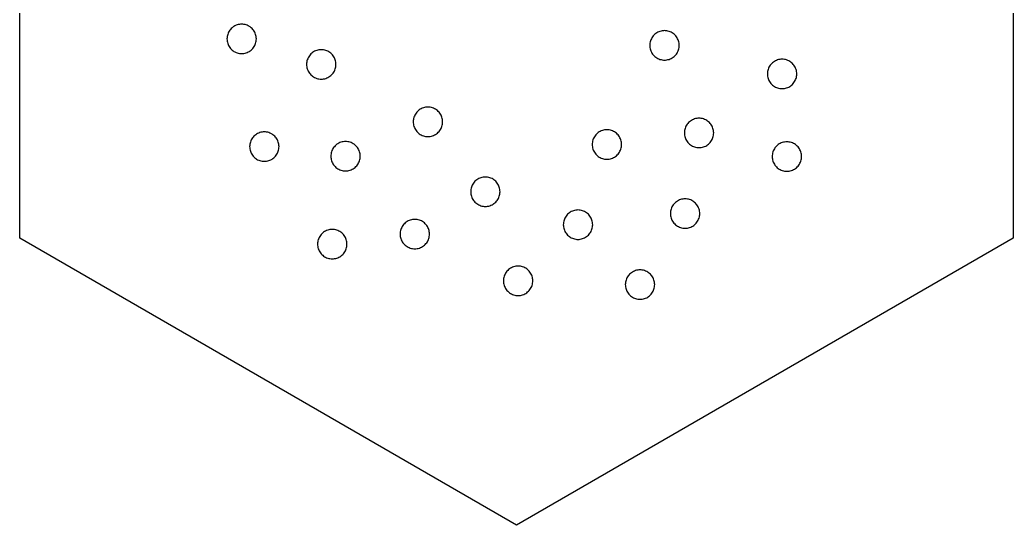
# Model space of a CAD drawing. Header units: millimetres. Extents: x 0 to 476, y 5 to 280.
# Drawn here: x 233.7 to 328.4, y 170.7 to 218.8 of the extents above; entities that cross this region are included whole.
import ezdxf

# ---------------------------------------------------------------- set-up
doc = ezdxf.new("R2010")
doc.units = ezdxf.units.MM
doc.layers.add('CUT', color=1, linetype='Continuous')

msp = doc.modelspace()

# ---------------------------------------------------------------- linework, layer by layer
at = {"layer": 'CUT'}
for points in [[(328.415, 198), (281.072, 170.667), (233.729, 198), (233.729, 252.667), (281.072, 280), (328.415, 252.667), (328.415, 198)], [(256.166, 216.439), (256.204, 216.542), (256.234, 216.648), (256.256, 216.756), (256.268, 216.865), (256.273, 216.975), (256.268, 217.085), (256.256, 217.194), (256.234, 217.302), (256.204, 217.408), (256.166, 217.511), (256.12, 217.611), (256.066, 217.707), (256.005, 217.798), (255.937, 217.884), (255.863, 217.965), (255.782, 218.04), (255.696, 218.108), (255.604, 218.169), (255.508, 218.223), (255.409, 218.269), (255.305, 218.307), (255.2, 218.336), (255.092, 218.358), (254.983, 218.371), (254.873, 218.375), (254.763, 218.371), (254.654, 218.358), (254.546, 218.336), (254.44, 218.307), (254.337, 218.269), (254.237, 218.223), (254.141, 218.169), (254.05, 218.108), (253.964, 218.04), (253.883, 217.965), (253.808, 217.884), (253.74, 217.798), (253.679, 217.707), (253.625, 217.611), (253.579, 217.511), (253.541, 217.408), (253.511, 217.302), (253.49, 217.194), (253.477, 217.085), (253.473, 216.975), (253.477, 216.865), (253.49, 216.756), (253.511, 216.648), (253.541, 216.542), (253.579, 216.439), (253.625, 216.34), (253.679, 216.244), (253.74, 216.152), (253.808, 216.066), (253.883, 215.985), (253.964, 215.911), (254.05, 215.842), (254.141, 215.781), (254.237, 215.728), (254.337, 215.682), (254.44, 215.644), (254.546, 215.614), (254.654, 215.592), (254.763, 215.579), (254.873, 215.575), (254.983, 215.579), (255.092, 215.592), (255.2, 215.614), (255.305, 215.644), (255.409, 215.682), (255.508, 215.728), (255.604, 215.781), (255.696, 215.842), (255.782, 215.911), (255.863, 215.985), (255.937, 216.066), (256.005, 216.152), (256.066, 216.244), (256.12, 216.34), (256.166, 216.439)], [(296.511, 215.926), (296.541, 216.032), (296.563, 216.14), (296.576, 216.249), (296.58, 216.359), (296.576, 216.469), (296.563, 216.578), (296.541, 216.686), (296.511, 216.792), (296.473, 216.895), (296.427, 216.994), (296.374, 217.09), (296.313, 217.182), (296.245, 217.268), (296.17, 217.349), (296.089, 217.423), (296.003, 217.492), (295.911, 217.553), (295.816, 217.606), (295.716, 217.652), (295.613, 217.69), (295.507, 217.72), (295.399, 217.742), (295.29, 217.755), (295.18, 217.759), (295.07, 217.755), (294.961, 217.742), (294.853, 217.72), (294.747, 217.69), (294.644, 217.652), (294.544, 217.606), (294.448, 217.553), (294.357, 217.492), (294.271, 217.423), (294.19, 217.349), (294.115, 217.268), (294.047, 217.182), (293.986, 217.09), (293.933, 216.994), (293.887, 216.895), (293.849, 216.792), (293.819, 216.686), (293.797, 216.578), (293.784, 216.469), (293.78, 216.359), (293.784, 216.249), (293.797, 216.14), (293.819, 216.032), (293.849, 215.926), (293.887, 215.823), (293.933, 215.723), (293.986, 215.627), (294.047, 215.536), (294.115, 215.45), (294.19, 215.369), (294.271, 215.294), (294.357, 215.226), (294.448, 215.165), (294.544, 215.111), (294.644, 215.065), (294.747, 215.027), (294.853, 214.998), (294.961, 214.976), (295.07, 214.963), (295.18, 214.959), (295.29, 214.963), (295.399, 214.976), (295.507, 214.998), (295.613, 215.027), (295.716, 215.065), (295.816, 215.111), (295.911, 215.165), (296.003, 215.226), (296.089, 215.294), (296.17, 215.369), (296.245, 215.45), (296.313, 215.536), (296.374, 215.627), (296.427, 215.723), (296.473, 215.823), (296.511, 215.926)], [(263.755, 214.012), (263.793, 214.115), (263.822, 214.221), (263.844, 214.329), (263.857, 214.438), (263.861, 214.548), (263.857, 214.658), (263.844, 214.767), (263.822, 214.875), (263.793, 214.981), (263.755, 215.084), (263.709, 215.184), (263.655, 215.28), (263.594, 215.371), (263.526, 215.457), (263.451, 215.538), (263.37, 215.613), (263.284, 215.681), (263.193, 215.742), (263.097, 215.795), (262.997, 215.841), (262.894, 215.88), (262.788, 215.909), (262.68, 215.931), (262.571, 215.944), (262.461, 215.948), (262.351, 215.944), (262.242, 215.931), (262.134, 215.909), (262.029, 215.88), (261.925, 215.841), (261.826, 215.795), (261.73, 215.742), (261.638, 215.681), (261.552, 215.613), (261.471, 215.538), (261.397, 215.457), (261.329, 215.371), (261.267, 215.28), (261.214, 215.184), (261.168, 215.084), (261.13, 214.981), (261.1, 214.875), (261.078, 214.767), (261.065, 214.658), (261.061, 214.548), (261.065, 214.438), (261.078, 214.329), (261.1, 214.221), (261.13, 214.115), (261.168, 214.012), (261.214, 213.912), (261.267, 213.817), (261.329, 213.725), (261.397, 213.639), (261.471, 213.558), (261.552, 213.483), (261.638, 213.415), (261.73, 213.354), (261.826, 213.301), (261.925, 213.255), (262.029, 213.217), (262.134, 213.187), (262.242, 213.165), (262.351, 213.152), (262.461, 213.148), (262.571, 213.152), (262.68, 213.165), (262.788, 213.187), (262.894, 213.217), (262.997, 213.255), (263.097, 213.301), (263.193, 213.354), (263.284, 213.415), (263.37, 213.483), (263.451, 213.558), (263.526, 213.639), (263.594, 213.725), (263.655, 213.817), (263.709, 213.912), (263.755, 214.012)], [(307.718, 213.205), (307.748, 213.31), (307.769, 213.418), (307.782, 213.527), (307.787, 213.637), (307.782, 213.747), (307.769, 213.856), (307.748, 213.964), (307.718, 214.07), (307.68, 214.173), (307.634, 214.273), (307.58, 214.369), (307.519, 214.46), (307.451, 214.546), (307.377, 214.627), (307.296, 214.702), (307.21, 214.77), (307.118, 214.831), (307.022, 214.885), (306.922, 214.931), (306.819, 214.969), (306.713, 214.999), (306.606, 215.02), (306.497, 215.033), (306.387, 215.037), (306.277, 215.033), (306.168, 215.02), (306.06, 214.999), (305.954, 214.969), (305.851, 214.931), (305.751, 214.885), (305.655, 214.831), (305.564, 214.77), (305.477, 214.702), (305.397, 214.627), (305.322, 214.546), (305.254, 214.46), (305.193, 214.369), (305.139, 214.273), (305.093, 214.173), (305.055, 214.07), (305.025, 213.964), (305.004, 213.856), (304.991, 213.747), (304.987, 213.637), (304.991, 213.527), (305.004, 213.418), (305.025, 213.31), (305.055, 213.205), (305.093, 213.101), (305.139, 213.002), (305.193, 212.906), (305.254, 212.814), (305.322, 212.728), (305.397, 212.647), (305.477, 212.573), (305.564, 212.505), (305.655, 212.444), (305.751, 212.39), (305.851, 212.344), (305.954, 212.306), (306.06, 212.276), (306.168, 212.254), (306.277, 212.242), (306.387, 212.237), (306.497, 212.242), (306.606, 212.254), (306.713, 212.276), (306.819, 212.306), (306.922, 212.344), (307.022, 212.39), (307.118, 212.444), (307.21, 212.505), (307.296, 212.573), (307.377, 212.647), (307.451, 212.728), (307.519, 212.814), (307.58, 212.906), (307.634, 213.002), (307.68, 213.101), (307.718, 213.205)], [(273.922, 208.541), (273.96, 208.644), (273.99, 208.75), (274.012, 208.858), (274.024, 208.967), (274.029, 209.077), (274.024, 209.187), (274.012, 209.296), (273.99, 209.403), (273.96, 209.509), (273.922, 209.612), (273.876, 209.712), (273.822, 209.808), (273.761, 209.9), (273.693, 209.986), (273.619, 210.067), (273.538, 210.141), (273.452, 210.209), (273.36, 210.27), (273.264, 210.324), (273.165, 210.37), (273.061, 210.408), (272.956, 210.438), (272.848, 210.459), (272.739, 210.472), (272.629, 210.477), (272.519, 210.472), (272.41, 210.459), (272.302, 210.438), (272.196, 210.408), (272.093, 210.37), (271.993, 210.324), (271.897, 210.27), (271.806, 210.209), (271.72, 210.141), (271.639, 210.067), (271.564, 209.986), (271.496, 209.9), (271.435, 209.808), (271.381, 209.712), (271.335, 209.612), (271.297, 209.509), (271.267, 209.403), (271.246, 209.296), (271.233, 209.187), (271.229, 209.077), (271.233, 208.967), (271.246, 208.858), (271.267, 208.75), (271.297, 208.644), (271.335, 208.541), (271.381, 208.441), (271.435, 208.345), (271.496, 208.254), (271.564, 208.167), (271.639, 208.087), (271.72, 208.012), (271.806, 207.944), (271.897, 207.883), (271.993, 207.829), (272.093, 207.783), (272.196, 207.745), (272.302, 207.715), (272.41, 207.694), (272.519, 207.681), (272.629, 207.677), (272.739, 207.681), (272.848, 207.694), (272.956, 207.715), (273.061, 207.745), (273.165, 207.783), (273.264, 207.829), (273.36, 207.883), (273.452, 207.944), (273.538, 208.012), (273.619, 208.087), (273.693, 208.167), (273.761, 208.254), (273.822, 208.345), (273.876, 208.441), (273.922, 208.541)], [(299.764, 207.483), (299.802, 207.586), (299.832, 207.692), (299.854, 207.8), (299.867, 207.909), (299.871, 208.019), (299.867, 208.129), (299.854, 208.238), (299.832, 208.346), (299.802, 208.451), (299.764, 208.555), (299.718, 208.654), (299.665, 208.75), (299.604, 208.842), (299.536, 208.928), (299.461, 209.009), (299.38, 209.083), (299.294, 209.151), (299.202, 209.213), (299.107, 209.266), (299.007, 209.312), (298.904, 209.35), (298.798, 209.38), (298.69, 209.402), (298.581, 209.415), (298.471, 209.419), (298.361, 209.415), (298.252, 209.402), (298.144, 209.38), (298.038, 209.35), (297.935, 209.312), (297.835, 209.266), (297.739, 209.213), (297.648, 209.151), (297.562, 209.083), (297.481, 209.009), (297.406, 208.928), (297.338, 208.842), (297.277, 208.75), (297.224, 208.654), (297.178, 208.555), (297.139, 208.451), (297.11, 208.346), (297.088, 208.238), (297.075, 208.129), (297.071, 208.019), (297.075, 207.909), (297.088, 207.8), (297.11, 207.692), (297.139, 207.586), (297.178, 207.483), (297.224, 207.383), (297.277, 207.287), (297.338, 207.196), (297.406, 207.11), (297.481, 207.029), (297.562, 206.954), (297.648, 206.886), (297.739, 206.825), (297.835, 206.771), (297.935, 206.725), (298.038, 206.687), (298.144, 206.658), (298.252, 206.636), (298.361, 206.623), (298.471, 206.619), (298.581, 206.623), (298.69, 206.636), (298.798, 206.658), (298.904, 206.687), (299.007, 206.725), (299.107, 206.771), (299.202, 206.825), (299.294, 206.886), (299.38, 206.954), (299.461, 207.029), (299.536, 207.11), (299.604, 207.196), (299.665, 207.287), (299.718, 207.383), (299.764, 207.483)], [(290.983, 206.381), (291.021, 206.485), (291.051, 206.59), (291.073, 206.698), (291.086, 206.807), (291.09, 206.917), (291.086, 207.027), (291.073, 207.136), (291.051, 207.244), (291.021, 207.35), (290.983, 207.453), (290.937, 207.553), (290.884, 207.649), (290.822, 207.74), (290.754, 207.826), (290.68, 207.907), (290.599, 207.982), (290.513, 208.05), (290.421, 208.111), (290.325, 208.165), (290.226, 208.211), (290.122, 208.249), (290.017, 208.278), (289.909, 208.3), (289.8, 208.313), (289.69, 208.317), (289.58, 208.313), (289.471, 208.3), (289.363, 208.278), (289.257, 208.249), (289.154, 208.211), (289.054, 208.165), (288.958, 208.111), (288.867, 208.05), (288.781, 207.982), (288.7, 207.907), (288.625, 207.826), (288.557, 207.74), (288.496, 207.649), (288.442, 207.553), (288.396, 207.453), (288.358, 207.35), (288.329, 207.244), (288.307, 207.136), (288.294, 207.027), (288.29, 206.917), (288.294, 206.807), (288.307, 206.698), (288.329, 206.59), (288.358, 206.485), (288.396, 206.381), (288.442, 206.282), (288.496, 206.186), (288.557, 206.094), (288.625, 206.008), (288.7, 205.927), (288.781, 205.853), (288.867, 205.785), (288.958, 205.723), (289.054, 205.67), (289.154, 205.624), (289.257, 205.586), (289.363, 205.556), (289.471, 205.534), (289.58, 205.521), (289.69, 205.517), (289.8, 205.521), (289.909, 205.534), (290.017, 205.556), (290.122, 205.586), (290.226, 205.624), (290.325, 205.67), (290.421, 205.723), (290.513, 205.785), (290.599, 205.853), (290.68, 205.927), (290.754, 206.008), (290.822, 206.094), (290.884, 206.186), (290.937, 206.282), (290.983, 206.381)], [(258.365, 206.284), (258.395, 206.39), (258.417, 206.498), (258.43, 206.607), (258.434, 206.717), (258.43, 206.827), (258.417, 206.936), (258.395, 207.044), (258.365, 207.15), (258.327, 207.253), (258.281, 207.353), (258.228, 207.448), (258.167, 207.54), (258.098, 207.626), (258.024, 207.707), (257.943, 207.782), (257.857, 207.85), (257.765, 207.911), (257.669, 207.964), (257.57, 208.01), (257.467, 208.048), (257.361, 208.078), (257.253, 208.1), (257.144, 208.113), (257.034, 208.117), (256.924, 208.113), (256.815, 208.1), (256.707, 208.078), (256.601, 208.048), (256.498, 208.01), (256.398, 207.964), (256.302, 207.911), (256.211, 207.85), (256.125, 207.782), (256.044, 207.707), (255.969, 207.626), (255.901, 207.54), (255.84, 207.448), (255.786, 207.353), (255.74, 207.253), (255.702, 207.15), (255.673, 207.044), (255.651, 206.936), (255.638, 206.827), (255.634, 206.717), (255.638, 206.607), (255.651, 206.498), (255.673, 206.39), (255.702, 206.284), (255.74, 206.181), (255.786, 206.081), (255.84, 205.986), (255.901, 205.894), (255.969, 205.808), (256.044, 205.727), (256.125, 205.652), (256.211, 205.584), (256.302, 205.523), (256.398, 205.47), (256.498, 205.424), (256.601, 205.386), (256.707, 205.356), (256.815, 205.334), (256.924, 205.321), (257.034, 205.317), (257.144, 205.321), (257.253, 205.334), (257.361, 205.356), (257.467, 205.386), (257.57, 205.424), (257.669, 205.47), (257.765, 205.523), (257.857, 205.584), (257.943, 205.652), (258.024, 205.727), (258.098, 205.808), (258.167, 205.894), (258.228, 205.986), (258.281, 206.081), (258.327, 206.181), (258.365, 206.284)], [(266.103, 205.367), (266.133, 205.473), (266.154, 205.581), (266.167, 205.69), (266.171, 205.8), (266.167, 205.91), (266.154, 206.019), (266.133, 206.127), (266.103, 206.233), (266.065, 206.336), (266.019, 206.435), (265.965, 206.531), (265.904, 206.623), (265.836, 206.709), (265.761, 206.79), (265.681, 206.864), (265.594, 206.933), (265.503, 206.994), (265.407, 207.047), (265.307, 207.093), (265.204, 207.131), (265.098, 207.161), (264.99, 207.183), (264.881, 207.196), (264.771, 207.2), (264.662, 207.196), (264.552, 207.183), (264.445, 207.161), (264.339, 207.131), (264.236, 207.093), (264.136, 207.047), (264.04, 206.994), (263.948, 206.933), (263.862, 206.864), (263.781, 206.79), (263.707, 206.709), (263.639, 206.623), (263.578, 206.531), (263.524, 206.435), (263.478, 206.336), (263.44, 206.233), (263.41, 206.127), (263.389, 206.019), (263.376, 205.91), (263.371, 205.8), (263.376, 205.69), (263.389, 205.581), (263.41, 205.473), (263.44, 205.367), (263.478, 205.264), (263.524, 205.164), (263.578, 205.068), (263.639, 204.977), (263.707, 204.891), (263.781, 204.81), (263.862, 204.735), (263.948, 204.667), (264.04, 204.606), (264.136, 204.552), (264.236, 204.506), (264.339, 204.468), (264.445, 204.439), (264.552, 204.417), (264.662, 204.404), (264.771, 204.4), (264.881, 204.404), (264.99, 204.417), (265.098, 204.439), (265.204, 204.468), (265.307, 204.506), (265.407, 204.552), (265.503, 204.606), (265.594, 204.667), (265.681, 204.735), (265.761, 204.81), (265.836, 204.891), (265.904, 204.977), (265.965, 205.068), (266.019, 205.164), (266.065, 205.264), (266.103, 205.367)], [(308.138, 205.237), (308.176, 205.34), (308.206, 205.446), (308.228, 205.553), (308.241, 205.663), (308.245, 205.772), (308.241, 205.882), (308.228, 205.991), (308.206, 206.099), (308.176, 206.205), (308.138, 206.308), (308.092, 206.408), (308.039, 206.504), (307.978, 206.595), (307.909, 206.682), (307.835, 206.762), (307.754, 206.837), (307.668, 206.905), (307.576, 206.966), (307.48, 207.02), (307.381, 207.066), (307.278, 207.104), (307.172, 207.134), (307.064, 207.155), (306.955, 207.168), (306.845, 207.172), (306.735, 207.168), (306.626, 207.155), (306.518, 207.134), (306.412, 207.104), (306.309, 207.066), (306.209, 207.02), (306.113, 206.966), (306.022, 206.905), (305.936, 206.837), (305.855, 206.762), (305.78, 206.682), (305.712, 206.595), (305.651, 206.504), (305.598, 206.408), (305.551, 206.308), (305.513, 206.205), (305.484, 206.099), (305.462, 205.991), (305.449, 205.882), (305.445, 205.772), (305.449, 205.663), (305.462, 205.553), (305.484, 205.446), (305.513, 205.34), (305.551, 205.237), (305.598, 205.137), (305.651, 205.041), (305.712, 204.95), (305.78, 204.863), (305.855, 204.783), (305.936, 204.708), (306.022, 204.64), (306.113, 204.579), (306.209, 204.525), (306.309, 204.479), (306.412, 204.441), (306.518, 204.411), (306.626, 204.39), (306.735, 204.377), (306.845, 204.372), (306.955, 204.377), (307.064, 204.39), (307.172, 204.411), (307.278, 204.441), (307.381, 204.479), (307.48, 204.525), (307.576, 204.579), (307.668, 204.64), (307.754, 204.708), (307.835, 204.783), (307.909, 204.863), (307.978, 204.95), (308.039, 205.041), (308.092, 205.137), (308.138, 205.237)], [(279.434, 201.988), (279.464, 202.093), (279.485, 202.201), (279.498, 202.31), (279.503, 202.42), (279.498, 202.53), (279.485, 202.639), (279.464, 202.747), (279.434, 202.853), (279.396, 202.956), (279.35, 203.056), (279.296, 203.152), (279.235, 203.243), (279.167, 203.33), (279.093, 203.41), (279.012, 203.485), (278.926, 203.553), (278.834, 203.614), (278.738, 203.668), (278.638, 203.714), (278.535, 203.752), (278.429, 203.782), (278.322, 203.803), (278.212, 203.816), (278.103, 203.82), (277.993, 203.816), (277.884, 203.803), (277.776, 203.782), (277.67, 203.752), (277.567, 203.714), (277.467, 203.668), (277.371, 203.614), (277.28, 203.553), (277.193, 203.485), (277.113, 203.41), (277.038, 203.33), (276.97, 203.243), (276.909, 203.152), (276.855, 203.056), (276.809, 202.956), (276.771, 202.853), (276.741, 202.747), (276.72, 202.639), (276.707, 202.53), (276.703, 202.42), (276.707, 202.31), (276.72, 202.201), (276.741, 202.093), (276.771, 201.988), (276.809, 201.885), (276.855, 201.785), (276.909, 201.689), (276.97, 201.597), (277.038, 201.511), (277.113, 201.43), (277.193, 201.356), (277.28, 201.288), (277.371, 201.227), (277.467, 201.173), (277.567, 201.127), (277.67, 201.089), (277.776, 201.059), (277.884, 201.038), (277.993, 201.025), (278.103, 201.02), (278.212, 201.025), (278.322, 201.038), (278.429, 201.059), (278.535, 201.089), (278.638, 201.127), (278.738, 201.173), (278.834, 201.227), (278.926, 201.288), (279.012, 201.356), (279.093, 201.43), (279.167, 201.511), (279.235, 201.597), (279.296, 201.689), (279.35, 201.785), (279.396, 201.885), (279.434, 201.988)], [(298.474, 199.907), (298.504, 200.013), (298.525, 200.121), (298.538, 200.23), (298.542, 200.34), (298.538, 200.45), (298.525, 200.559), (298.504, 200.667), (298.474, 200.772), (298.436, 200.876), (298.39, 200.975), (298.336, 201.071), (298.275, 201.163), (298.207, 201.249), (298.132, 201.33), (298.052, 201.404), (297.965, 201.472), (297.874, 201.534), (297.778, 201.587), (297.678, 201.633), (297.575, 201.671), (297.469, 201.701), (297.361, 201.723), (297.252, 201.736), (297.142, 201.74), (297.033, 201.736), (296.923, 201.723), (296.816, 201.701), (296.71, 201.671), (296.607, 201.633), (296.507, 201.587), (296.411, 201.534), (296.32, 201.472), (296.233, 201.404), (296.152, 201.33), (296.078, 201.249), (296.01, 201.163), (295.949, 201.071), (295.895, 200.975), (295.849, 200.876), (295.811, 200.772), (295.781, 200.667), (295.76, 200.559), (295.747, 200.45), (295.742, 200.34), (295.747, 200.23), (295.76, 200.121), (295.781, 200.013), (295.811, 199.907), (295.849, 199.804), (295.895, 199.704), (295.949, 199.608), (296.01, 199.517), (296.078, 199.431), (296.152, 199.35), (296.233, 199.275), (296.32, 199.207), (296.411, 199.146), (296.507, 199.092), (296.607, 199.046), (296.71, 199.008), (296.816, 198.979), (296.923, 198.957), (297.033, 198.944), (297.142, 198.94), (297.252, 198.944), (297.361, 198.957), (297.469, 198.979), (297.575, 199.008), (297.678, 199.046), (297.778, 199.092), (297.874, 199.146), (297.965, 199.207), (298.052, 199.275), (298.132, 199.35), (298.207, 199.431), (298.275, 199.517), (298.336, 199.608), (298.39, 199.704), (298.436, 199.804), (298.474, 199.907)], [(272.673, 197.851), (272.711, 197.954), (272.741, 198.06), (272.762, 198.168), (272.775, 198.277), (272.78, 198.387), (272.775, 198.496), (272.762, 198.606), (272.741, 198.713), (272.711, 198.819), (272.673, 198.922), (272.627, 199.022), (272.573, 199.118), (272.512, 199.209), (272.444, 199.296), (272.37, 199.376), (272.289, 199.451), (272.203, 199.519), (272.111, 199.58), (272.015, 199.634), (271.915, 199.68), (271.812, 199.718), (271.706, 199.748), (271.599, 199.769), (271.489, 199.782), (271.38, 199.787), (271.27, 199.782), (271.161, 199.769), (271.053, 199.748), (270.947, 199.718), (270.844, 199.68), (270.744, 199.634), (270.648, 199.58), (270.557, 199.519), (270.47, 199.451), (270.39, 199.376), (270.315, 199.296), (270.247, 199.209), (270.186, 199.118), (270.132, 199.022), (270.086, 198.922), (270.048, 198.819), (270.018, 198.713), (269.997, 198.606), (269.984, 198.496), (269.98, 198.387), (269.984, 198.277), (269.997, 198.168), (270.018, 198.06), (270.048, 197.954), (270.086, 197.851), (270.132, 197.751), (270.186, 197.655), (270.247, 197.564), (270.315, 197.477), (270.39, 197.397), (270.47, 197.322), (270.557, 197.254), (270.648, 197.193), (270.744, 197.139), (270.844, 197.093), (270.947, 197.055), (271.053, 197.025), (271.161, 197.004), (271.27, 196.991), (271.38, 196.987), (271.489, 196.991), (271.599, 197.004), (271.706, 197.025), (271.812, 197.055), (271.915, 197.093), (272.015, 197.139), (272.111, 197.193), (272.203, 197.254), (272.289, 197.322), (272.37, 197.397), (272.444, 197.477), (272.512, 197.564), (272.573, 197.655), (272.627, 197.751), (272.673, 197.851)], [(288.226, 198.745), (288.264, 198.848), (288.294, 198.954), (288.316, 199.062), (288.328, 199.171), (288.333, 199.281), (288.328, 199.391), (288.316, 199.5), (288.294, 199.608), (288.264, 199.713), (288.226, 199.816), (288.18, 199.916), (288.127, 200.012), (288.065, 200.104), (287.997, 200.19), (287.923, 200.271), (287.842, 200.345), (287.756, 200.413), (287.664, 200.474), (287.568, 200.528), (287.469, 200.574), (287.365, 200.612), (287.26, 200.642), (287.152, 200.663), (287.043, 200.676), (286.933, 200.681), (286.823, 200.676), (286.714, 200.663), (286.606, 200.642), (286.5, 200.612), (286.397, 200.574), (286.297, 200.528), (286.201, 200.474), (286.11, 200.413), (286.024, 200.345), (285.943, 200.271), (285.868, 200.19), (285.8, 200.104), (285.739, 200.012), (285.685, 199.916), (285.639, 199.816), (285.601, 199.713), (285.571, 199.608), (285.55, 199.5), (285.537, 199.391), (285.533, 199.281), (285.537, 199.171), (285.55, 199.062), (285.571, 198.954), (285.601, 198.848), (285.639, 198.745), (285.685, 198.645), (285.739, 198.549), (285.8, 198.458), (285.868, 198.371), (285.943, 198.291), (286.024, 198.216), (286.11, 198.148), (286.201, 198.087), (286.297, 198.033), (286.397, 197.987), (286.5, 197.949), (286.606, 197.919), (286.714, 197.898), (286.823, 197.885), (286.933, 197.881), (287.043, 197.885), (287.152, 197.898), (287.26, 197.919), (287.365, 197.949), (287.469, 197.987), (287.568, 198.033), (287.664, 198.087), (287.756, 198.148), (287.842, 198.216), (287.923, 198.291), (287.997, 198.371), (288.065, 198.458), (288.127, 198.549), (288.18, 198.645), (288.226, 198.745)], [(264.842, 196.994), (264.872, 197.1), (264.893, 197.208), (264.906, 197.317), (264.911, 197.427), (264.906, 197.537), (264.893, 197.646), (264.872, 197.754), (264.842, 197.86), (264.804, 197.963), (264.758, 198.062), (264.704, 198.158), (264.643, 198.25), (264.575, 198.336), (264.501, 198.417), (264.42, 198.491), (264.334, 198.56), (264.242, 198.621), (264.146, 198.674), (264.046, 198.72), (263.943, 198.758), (263.837, 198.788), (263.73, 198.81), (263.621, 198.823), (263.511, 198.827), (263.401, 198.823), (263.292, 198.81), (263.184, 198.788), (263.078, 198.758), (262.975, 198.72), (262.875, 198.674), (262.779, 198.621), (262.688, 198.56), (262.601, 198.491), (262.521, 198.417), (262.446, 198.336), (262.378, 198.25), (262.317, 198.158), (262.263, 198.062), (262.217, 197.963), (262.179, 197.86), (262.149, 197.754), (262.128, 197.646), (262.115, 197.537), (262.111, 197.427), (262.115, 197.317), (262.128, 197.208), (262.149, 197.1), (262.179, 196.994), (262.217, 196.891), (262.263, 196.791), (262.317, 196.695), (262.378, 196.604), (262.446, 196.518), (262.521, 196.437), (262.601, 196.362), (262.688, 196.294), (262.779, 196.233), (262.875, 196.179), (262.975, 196.133), (263.078, 196.095), (263.184, 196.066), (263.292, 196.044), (263.401, 196.031), (263.511, 196.027), (263.621, 196.031), (263.73, 196.044), (263.837, 196.066), (263.943, 196.095), (264.046, 196.133), (264.146, 196.179), (264.242, 196.233), (264.334, 196.294), (264.42, 196.362), (264.501, 196.437), (264.575, 196.518), (264.643, 196.604), (264.704, 196.695), (264.758, 196.791), (264.804, 196.891), (264.842, 196.994)], [(282.556, 193.501), (282.586, 193.607), (282.608, 193.715), (282.621, 193.824), (282.625, 193.934), (282.621, 194.044), (282.608, 194.153), (282.586, 194.261), (282.556, 194.366), (282.518, 194.469), (282.472, 194.569), (282.419, 194.665), (282.358, 194.757), (282.29, 194.843), (282.215, 194.924), (282.134, 194.998), (282.048, 195.066), (281.957, 195.127), (281.861, 195.181), (281.761, 195.227), (281.658, 195.265), (281.552, 195.295), (281.444, 195.316), (281.335, 195.329), (281.225, 195.334), (281.115, 195.329), (281.006, 195.316), (280.898, 195.295), (280.792, 195.265), (280.689, 195.227), (280.589, 195.181), (280.494, 195.127), (280.402, 195.066), (280.316, 194.998), (280.235, 194.924), (280.16, 194.843), (280.092, 194.757), (280.031, 194.665), (279.978, 194.569), (279.932, 194.469), (279.894, 194.366), (279.864, 194.261), (279.842, 194.153), (279.829, 194.044), (279.825, 193.934), (279.829, 193.824), (279.842, 193.715), (279.864, 193.607), (279.894, 193.501), (279.932, 193.398), (279.978, 193.298), (280.031, 193.202), (280.092, 193.111), (280.16, 193.024), (280.235, 192.944), (280.316, 192.869), (280.402, 192.801), (280.494, 192.74), (280.589, 192.686), (280.689, 192.64), (280.792, 192.602), (280.898, 192.572), (281.006, 192.551), (281.115, 192.538), (281.225, 192.534), (281.335, 192.538), (281.444, 192.551), (281.552, 192.572), (281.658, 192.602), (281.761, 192.64), (281.861, 192.686), (281.957, 192.74), (282.048, 192.801), (282.134, 192.869), (282.215, 192.944), (282.29, 193.024), (282.358, 193.111), (282.419, 193.202), (282.472, 193.298), (282.518, 193.398), (282.556, 193.501)], [(294.139, 193.04), (294.177, 193.143), (294.207, 193.249), (294.228, 193.357), (294.241, 193.466), (294.246, 193.576), (294.241, 193.686), (294.228, 193.795), (294.207, 193.903), (294.177, 194.009), (294.139, 194.112), (294.093, 194.211), (294.039, 194.307), (293.978, 194.399), (293.91, 194.485), (293.835, 194.566), (293.755, 194.64), (293.668, 194.709), (293.577, 194.77), (293.481, 194.823), (293.381, 194.869), (293.278, 194.907), (293.172, 194.937), (293.065, 194.959), (292.955, 194.972), (292.846, 194.976), (292.736, 194.972), (292.626, 194.959), (292.519, 194.937), (292.413, 194.907), (292.31, 194.869), (292.21, 194.823), (292.114, 194.77), (292.023, 194.709), (291.936, 194.64), (291.856, 194.566), (291.781, 194.485), (291.713, 194.399), (291.652, 194.307), (291.598, 194.211), (291.552, 194.112), (291.514, 194.009), (291.484, 193.903), (291.463, 193.795), (291.45, 193.686), (291.446, 193.576), (291.45, 193.466), (291.463, 193.357), (291.484, 193.249), (291.514, 193.143), (291.552, 193.04), (291.598, 192.94), (291.652, 192.844), (291.713, 192.753), (291.781, 192.667), (291.856, 192.586), (291.936, 192.511), (292.023, 192.443), (292.114, 192.382), (292.21, 192.328), (292.31, 192.282), (292.413, 192.244), (292.519, 192.215), (292.626, 192.193), (292.736, 192.18), (292.846, 192.176), (292.955, 192.18), (293.065, 192.193), (293.172, 192.215), (293.278, 192.244), (293.381, 192.282), (293.481, 192.328), (293.577, 192.382), (293.668, 192.443), (293.755, 192.511), (293.835, 192.586), (293.91, 192.667), (293.978, 192.753), (294.039, 192.844), (294.093, 192.94), (294.139, 193.04)]]:
    msp.add_lwpolyline(points, close=True, dxfattribs=at)

doc.saveas('drawing.dxf')
